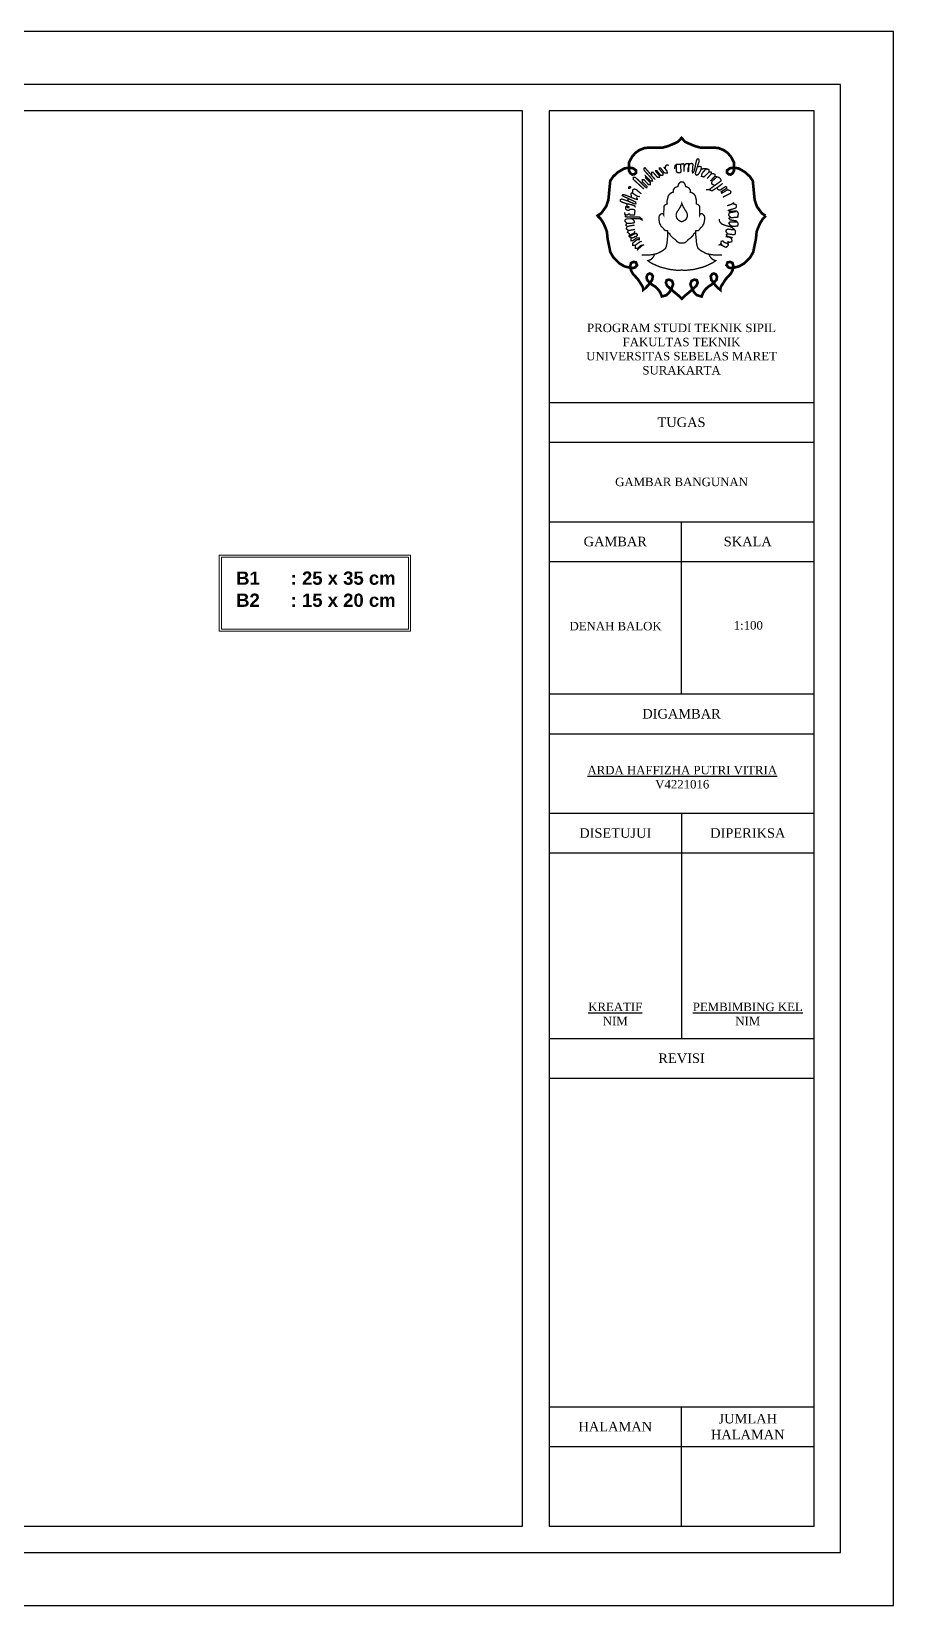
# Model space of a CAD drawing. Header units: millimetres. Extents: x -12161372 to 46643, y -9506984 to 15358.
# Drawn here: x 13518 to 15144, y 925 to 3895 of the extents above; entities that cross this region are included whole.
import ezdxf

# ---------------------------------------------------------------- set-up
doc = ezdxf.new("R2010")
doc.units = ezdxf.units.MM
doc.layers.add('sloof', color=7, linetype='Continuous')
doc.layers.add('teks', color=255, linetype='Continuous', lineweight=5)
doc.styles.get("Standard").update_dxf_attribs({"font": 'arial.ttf'})

msp = doc.modelspace()

# ---------------------------------------------------------------- linework, layer by layer
for p, q in [((14494.219, 3194.722), (14994.219, 3194.722)), ((14494.219, 3119.722), (14994.219, 3119.722)), ((14494.219, 2969.722), (14994.219, 2969.722)), ((14744.219, 2644.722), (14744.219, 2969.722)), ((14494.219, 2894.722), (14994.219, 2894.722)), ((14494.219, 2644.722), (14994.219, 2644.722)), ((14494.219, 2569.722), (14994.219, 2569.722)), ((14494.219, 2419.722), (14994.219, 2419.722)), ((14744.219, 2419.722), (14744.219, 1994.722)), ((14494.219, 2344.722), (14994.219, 2344.722)), ((14494.219, 1994.722), (14994.219, 1994.722)), ((14494.219, 1919.722), (14994.219, 1919.722)), ((14494.219, 1299.722), (14994.219, 1299.722)), ((14744.219, 1074.722), (14744.219, 1299.722)), ((14494.219, 1224.722), (14994.219, 1224.722))]:
    msp.add_line(p, q)
for points in [[(10944.219, 924.722), (15144.219, 924.722), (15144.219, 3894.722), (10944.219, 3894.722)], [(11144.219, 1024.722), (15044.219, 1024.722), (15044.219, 3794.722), (11144.219, 3794.722)], [(11194.219, 1074.722), (14444.219, 1074.722), (14444.219, 3744.722), (11194.219, 3744.722)], [(14494.219, 1074.722), (14994.219, 1074.722), (14994.219, 3744.722), (14494.219, 3744.722)]]:
    msp.add_lwpolyline(points, close=True)
at = {"color": 0, "lineweight": -3}
for points, const_width in [([(14903.614, 3547.167), (14897.318, 3540.706), (14892.672, 3533.228), (14888.543, 3523.945), (14885.977, 3517.026), (14884.629, 3503.307), (14881.92, 3490.473), (14879.608, 3478.614), (14873.833, 3468.517), (14862.743, 3457.294), (14852.887, 3451.55), (14844.659, 3449.481), (14837.374, 3448.268), (14832.658, 3449.5), (14829.111, 3453.8), (14831.087, 3459.005), (14835.553, 3459.995), (14840.41, 3457.973), (14841.826, 3452.716), (14840.6, 3444.159), (14836.958, 3437.487), (14831.899, 3432.028), (14827.447, 3427.176), (14824.209, 3422.122), (14821.376, 3417.674), (14818.745, 3413.63), (14817.329, 3408.778), (14817.329, 3407.363), (14811.865, 3411.811), (14807.413, 3416.663), (14804.985, 3420.302), (14800.533, 3425.963), (14799.319, 3433.039), (14801.949, 3436.881), (14805.187, 3438.094), (14809.032, 3436.274), (14811.056, 3432.231), (14810.449, 3426.367), (14808.02, 3423.739), (14804.985, 3420.504), (14801.545, 3417.472), (14794.462, 3413.024), (14789.605, 3408.374), (14785.356, 3402.511), (14783.672, 3398.455), (14782.377, 3394.573), (14773.311, 3397.161), (14768.778, 3401.69), (14766.188, 3405.572), (14763.922, 3409.777), (14760.968, 3417.843), (14763.084, 3424.186), (14768.43, 3426.411), (14772.996, 3425.521), (14774.667, 3420.513), (14772.217, 3414.838), (14766.648, 3409.608), (14761.079, 3404.824), (14755.956, 3400.595), (14751.055, 3396.478), (14744.707, 3390.246), (14738.358, 3396.478), (14733.457, 3400.595), (14728.334, 3404.824), (14722.765, 3409.608), (14717.196, 3414.838), (14714.746, 3420.513), (14716.417, 3425.521), (14720.983, 3426.411), (14726.329, 3424.186), (14728.446, 3417.843), (14725.492, 3409.777), (14723.225, 3405.572), (14720.635, 3401.69), (14716.102, 3397.161), (14707.036, 3394.573), (14705.741, 3398.455), (14704.057, 3402.511), (14699.808, 3408.374), (14694.951, 3413.024), (14687.868, 3417.472), (14684.428, 3420.504), (14681.393, 3423.739), (14678.965, 3426.367), (14678.357, 3432.231), (14680.381, 3436.274), (14684.226, 3438.094), (14687.464, 3436.881), (14690.094, 3433.039), (14688.88, 3425.963), (14684.428, 3420.302), (14682, 3416.663), (14677.548, 3411.811), (14672.084, 3407.363), (14672.084, 3408.778), (14670.668, 3413.63), (14668.037, 3417.674), (14665.204, 3422.122), (14661.966, 3427.176), (14657.514, 3432.028), (14652.455, 3437.487), (14648.813, 3444.159), (14647.587, 3452.716), (14649.003, 3457.973), (14653.86, 3459.995), (14658.326, 3459.005), (14660.302, 3453.8), (14656.755, 3449.5), (14652.039, 3448.268), (14644.754, 3449.481), (14636.526, 3451.55), (14626.67, 3457.294), (14615.58, 3468.517), (14609.805, 3478.614), (14607.493, 3490.473), (14604.784, 3503.307), (14603.436, 3517.026), (14600.871, 3523.945), (14596.741, 3533.228), (14592.096, 3540.706), (14585.799, 3547.167), (14592.976, 3551.947), (14601.947, 3564.495), (14606.183, 3576.529), (14609.72, 3612.743), (14615.319, 3620.987), (14623.865, 3628.936), (14636.242, 3636.297), (14645.79, 3637.827), (14652.857, 3636.622), (14658.375, 3632.56), (14658.375, 3628.062), (14655.325, 3625.161), (14651.411, 3624.716), (14647.619, 3627.433), (14645.401, 3631.579), (14645.401, 3635.32), (14645.401, 3647.993), (14650.989, 3658.389), (14657.071, 3665.537), (14665.084, 3671.113), (14674.815, 3674.974), (14686.847, 3675.612), (14699.12, 3675.612), (14708.645, 3675.612), (14718.719, 3678.357), (14729.16, 3682.749), (14737.259, 3686.46), (14744.219, 3693.78), (14751.18, 3686.46), (14759.279, 3682.749), (14769.719, 3678.357), (14779.794, 3675.612), (14789.319, 3675.612), (14801.591, 3675.612), (14813.623, 3674.974), (14823.354, 3671.113), (14831.368, 3665.537), (14837.45, 3658.389), (14843.038, 3647.993), (14843.038, 3635.32), (14843.038, 3631.579), (14840.82, 3627.433), (14837.027, 3624.716), (14833.114, 3625.161), (14830.064, 3628.062), (14830.064, 3632.56), (14835.582, 3636.622), (14842.649, 3637.827), (14852.197, 3636.297), (14864.574, 3628.936), (14873.12, 3620.987), (14878.719, 3612.743), (14882.255, 3576.529), (14886.492, 3564.495), (14895.463, 3551.947), (14902.64, 3547.167)], 5), ([(14749.115, 3637.327), (14749.658, 3641.724), (14750.442, 3642.692), (14752.333, 3644.627), (14753.439, 3645.364), (14757.82, 3645.502), (14757.661, 3630.997), (14756.716, 3630.407), (14756.126, 3632.176), (14756.48, 3636.304), (14758.503, 3642.561), (14759.433, 3644.885), (14763.046, 3645.75), (14765.312, 3645.183), (14766.068, 3643.674), (14765.312, 3639.523), (14764.746, 3629.711), (14765.312, 3628.012), (14767.201, 3629.333), (14768.901, 3634.805), (14769.845, 3638.579), (14771.167, 3645.938), (14772.489, 3651.41), (14773.811, 3653.863), (14776.644, 3653.863), (14777.4, 3652.165), (14777.022, 3648.58), (14770.978, 3629.711), (14770.412, 3626.88), (14771.167, 3624.616), (14772.867, 3623.484), (14774.756, 3624.238), (14777.778, 3627.824), (14780.233, 3632.352), (14781.555, 3636.881), (14780.988, 3639.711), (14778.722, 3640.089), (14775.889, 3639.711), (14773.811, 3639.523)], 2.5), ([(14673.108, 3597.56), (14653.359, 3615.548), (14652.941, 3618.615), (14653.289, 3619.452), (14657.128, 3619.522), (14677.365, 3599.791), (14678.691, 3600.139), (14679.04, 3602.649), (14670.247, 3611.225), (14670.107, 3615.338), (14672.899, 3615.338), (14681.971, 3605.717), (14685.39, 3605.508), (14685.111, 3610.04), (14676.597, 3618.336), (14676.248, 3622.101), (14685.809, 3612.619), (14689.438, 3612.48), (14688.501, 3616.318), (14675.46, 3630.776), (14673.442, 3633.483), (14673.632, 3636.909), (14675.26, 3637.59), (14694.575, 3615.248)], 2.5), ([(14687.743, 3621.498), (14687.973, 3629.158), (14690.349, 3629.235), (14699.022, 3619.242), (14702.464, 3619.555), (14702.777, 3621.9), (14695.737, 3630.653), (14695.65, 3632.383), (14697.524, 3632.383), (14704.959, 3623.203), (14707.437, 3623.083), (14709.311, 3623.988), (14709.553, 3626.465), (14702.118, 3635.403), (14702.179, 3637.277), (14704.543, 3637.353), (14711.711, 3628.135), (14714.303, 3627.754), (14717.353, 3627.678), (14716.924, 3631.413), (14710.457, 3639.336)], 2.5), ([(14713.046, 3635.379), (14714.104, 3639.704), (14714.97, 3641.914), (14716.701, 3642.779), (14717.952, 3642.875), (14718.721, 3642.587), (14719.298, 3641.914), (14719.683, 3641.337)], 2.5), ([(14731.304, 3635.259), (14731.873, 3641.71), (14734.532, 3643.987), (14742.698, 3644.177), (14743.078, 3629.757), (14741.369, 3628.049), (14736.621, 3628.049), (14734.722, 3630.516), (14734.722, 3643.992)], 2.5), ([(14742.698, 3644.177), (14747.446, 3645.126), (14747.446, 3645.126), (14749.068, 3644.245), (14749.162, 3630.409)], 2.5), ([(14780.493, 3634.431), (14785.219, 3635.78), (14788.931, 3635.78), (14793.319, 3635.442), (14796.02, 3633.756), (14796.357, 3630.047), (14792.644, 3626), (14786.569, 3620.267), (14781.843, 3621.279), (14782.856, 3627.012), (14785.894, 3630.384), (14788.931, 3633.756), (14791.294, 3634.431)], 2.5), ([(14796.357, 3630.047), (14800.561, 3629.185), (14800.728, 3626.526), (14792.412, 3617.054)], 2.5), ([(14800.728, 3626.526), (14805.052, 3626.36), (14807.214, 3625.197), (14807.214, 3621.541), (14798.399, 3612.402)], 2.5), ([(14652.445, 3589.316), (14651.813, 3592.265), (14651.851, 3593.972), (14652.239, 3595.447), (14653.363, 3596.65), (14655.108, 3597.271), (14657.163, 3597.155), (14658.583, 3596.251), (14659.761, 3595.602), (14661.118, 3594.438), (14662.754, 3592.864), (14664.013, 3591.998), (14665.114, 3591.131), (14666.609, 3589.871), (14667.632, 3589.005), (14668.262, 3588.375)], 2.5), ([(14807.214, 3621.541), (14811.039, 3620.378), (14814.532, 3619.547), (14817.027, 3617.553), (14818.357, 3615.227), (14818.69, 3612.734), (14806.881, 3604.093), (14796.071, 3596.117), (14790.25, 3596.283)], 2.5), ([(14796.071, 3596.117), (14801.892, 3594.123), (14811.538, 3600.105), (14822.016, 3608.081)], 2.5), ([(14811.039, 3620.378), (14801.559, 3612.069), (14801.06, 3607.417), (14803.222, 3606.087), (14806.881, 3604.093)], 2.5), ([(14811.538, 3600.105), (14812.37, 3597.114), (14814.199, 3595.951), (14816.694, 3595.286), (14827.093, 3602.004), (14829.667, 3600.936), (14829.667, 3600.936), (14829.511, 3598.794), (14818.202, 3592.244)], 2.5), ([(14818.202, 3592.244), (14822.013, 3590.639), (14832.463, 3596.903)], 2.5), ([(14827.238, 3593.771), (14830.815, 3595.914), (14833.81, 3595.152), (14835.598, 3594.514), (14836.725, 3593.342), (14837.402, 3591.675), (14836.41, 3589.106), (14823.466, 3582.713), (14822.733, 3581.342)], 2.5), ([(14646.632, 3568.511), (14641.274, 3569.678), (14637.779, 3570.844), (14632.591, 3572.328), (14628.78, 3574.617), (14628.54, 3577.233), (14631.511, 3578.627), (14643.143, 3574.813), (14647.043, 3573.14), (14652.037, 3570.973), (14656.229, 3569.204)], 2.5), ([(14656.275, 3569.25), (14658.07, 3569.803), (14657.934, 3572.9), (14632.401, 3584.725), (14633.353, 3586.632), (14635.64, 3587.013), (14657.553, 3578.431), (14660.792, 3577.859), (14660.411, 3579.957), (14658.696, 3581.483)], 2.5), ([(14636.952, 3553.24), (14637.103, 3550.216), (14638.613, 3549.158), (14639.973, 3548.704), (14641.785, 3548.553), (14643.296, 3549.158), (14644.051, 3550.216), (14644.655, 3550.367), (14646.166, 3550.367), (14646.619, 3549.46), (14647.374, 3548.402), (14655.38, 3548.553), (14655.984, 3552.181), (14656.135, 3554.903), (14656.437, 3556.717), (14655.531, 3558.078), (14653.567, 3558.985), (14651.302, 3559.439), (14648.583, 3559.439), (14646.77, 3558.985), (14645.26, 3557.322), (14643.145, 3557.171), (14640.728, 3557.927), (14639.368, 3559.287), (14638.613, 3560.799), (14638.613, 3562.16), (14638.764, 3563.823), (14640.124, 3564.428), (14642.843, 3564.428), (14644.655, 3564.277), (14645.088, 3562.902)], 2.5), ([(14641.529, 3563.332), (14641.529, 3566.273), (14640.794, 3568.774), (14640.206, 3570.245)], 2.5), ([(14641.529, 3563.332), (14641.9, 3562.656), (14643.088, 3561.981), (14644.312, 3561.981), (14645.088, 3562.902)], 2.5), ([(14642.989, 3573.384), (14643.278, 3575.261), (14643.314, 3577.211), (14643.278, 3579.883)], 2.5), ([(14646.632, 3568.511), (14651.816, 3567.303), (14653.138, 3566.715), (14656.077, 3565.832), (14656.665, 3563.773), (14656.224, 3562.743)], 2.5), ([(14649.738, 3581.514), (14649.646, 3583.783), (14649.183, 3585.959), (14648.905, 3588.552), (14649.738, 3589.849), (14650.987, 3590.219), (14653.902, 3588.413), (14657.002, 3586.283), (14659.222, 3584.848), (14661.267, 3583.504), (14663.488, 3583.319), (14665.616, 3583.365)], 2.5), ([(14822.013, 3590.639), (14819.11, 3589.015)], 2.5), ([(14843.877, 3571.935), (14837.387, 3568.363), (14830.248, 3565.764)], 2.5), ([(14840.632, 3570.149), (14843.989, 3568.85), (14847.187, 3567.889), (14847.827, 3563.728), (14846.228, 3561.488), (14841.431, 3559.887), (14832.733, 3557.163), (14834.966, 3554.998), (14848.151, 3556.172), (14850.225, 3553.806), (14851.504, 3550.605), (14850.545, 3546.924), (14848.946, 3544.364)], 2.5), ([(14637.858, 3549.687), (14638.241, 3545.549), (14642.217, 3544.464), (14664.627, 3544.584), (14669.687, 3540.967), (14669.807, 3538.917), (14665.59, 3541.57), (14647.277, 3541.208), (14641.133, 3541.208), (14639.084, 3540.484), (14637.759, 3538.917), (14637.88, 3536.505), (14641.012, 3532.766), (14653.904, 3533.128), (14655.47, 3534.937), (14654.747, 3537.349), (14651.465, 3541.291)], 2.5), ([(14851.07, 3527.622), (14835.159, 3526.776), (14829.808, 3527.904), (14824.88, 3529.454), (14820.374, 3531.427), (14817.418, 3534.387), (14815.305, 3537.769), (14815.305, 3541.01)], 2.5), ([(14847.187, 3554.926), (14834.236, 3552.526), (14833.117, 3548.125), (14834.396, 3546.444), (14837.542, 3543.296)], 2.5), ([(14852.144, 3544.524), (14833.117, 3542.923)], 2.5), ([(14833.117, 3542.923), (14836.002, 3539.186), (14847.147, 3537.47), (14850.861, 3533.18), (14850.861, 3533.18), (14850.432, 3527.588)], 2.5), ([(14849.004, 3535.325), (14835.018, 3535.091), (14833.469, 3533.118), (14835.722, 3529.736), (14840.129, 3527.04)], 2.5), ([(14641.607, 3526.916), (14639.06, 3529.444), (14641.012, 3532.766)], 2.5), ([(14644.038, 3519.075), (14639.986, 3522.32), (14641.607, 3526.916), (14655.654, 3529.349)], 2.5), ([(14646.469, 3512.857), (14642.147, 3515.831), (14644.038, 3519.075), (14656.464, 3521.238)], 2.5), ([(14646.469, 3512.857), (14644.988, 3508.596), (14646.186, 3507.133), (14649.112, 3505.285), (14651.63, 3505.271), (14654.329, 3506.31), (14655.989, 3507.349), (14657.442, 3507.765), (14659.414, 3508.284), (14660.66, 3510.258), (14660.66, 3512.128), (14658.792, 3513.582), (14656.712, 3513.246), (14654.032, 3512.082), (14651.553, 3510.765), (14649.934, 3509.702), (14648.063, 3508.588), (14646.186, 3507.133)], 2.5), ([(14644.988, 3508.596), (14645.792, 3509.219), (14646.596, 3509.842), (14647.53, 3510.414), (14648.464, 3510.985), (14649.554, 3511.66), (14650.644, 3512.335), (14651.941, 3512.959), (14653.239, 3513.582), (14654.588, 3514.102), (14655.937, 3514.621), (14655.908, 3515.622), (14655.843, 3516.72), (14654.231, 3517.043)], 2.5), ([(14656.82, 3491.111), (14651.98, 3491.111), (14651.98, 3495.238), (14660.405, 3502.055), (14664.886, 3502.055), (14664.886, 3505.285), (14659.329, 3505.285), (14652.876, 3500.261), (14649.112, 3500.261), (14649.112, 3505.285)], 2.5), ([(14668.854, 3473.051), (14680.441, 3472.776), (14688.993, 3473.602), (14698.096, 3475.532), (14708.58, 3481.044), (14714.097, 3485.454), (14715.752, 3490.14), (14716.856, 3495.652), (14717.407, 3501.991), (14718.235, 3509.984), (14718.235, 3515.497), (14718.235, 3518.528)], 2.5), ([(14820.559, 3473.051), (14808.972, 3472.776), (14800.42, 3473.602), (14791.317, 3475.532), (14780.834, 3481.044), (14775.316, 3485.454), (14773.661, 3490.14), (14772.558, 3495.652), (14772.006, 3501.991), (14771.178, 3509.984), (14771.178, 3515.497), (14771.178, 3518.528)], 2.5), ([(14840.791, 3505.636), (14827.314, 3507.654)], 2.5), ([(14844.311, 3520.505), (14839.242, 3520.857), (14832.061, 3521.844), (14828.823, 3520.293), (14827.837, 3517.616), (14830.372, 3513.951), (14831.92, 3512.683)], 2.5), ([(14844.03, 3510.992), (14831.92, 3512.683), (14828.682, 3511.697), (14829.104, 3510.005), (14830.512, 3508.314), (14840.791, 3505.636)], 2.5), ([(14835.652, 3506.975), (14837.976, 3504.403), (14839.066, 3502.063), (14839.456, 3499.567), (14838.911, 3498.007), (14836.885, 3497.461), (14834.625, 3497.071), (14831.956, 3496.69)], 2.5), ([(14835.159, 3526.776), (14840.087, 3524.38), (14843.185, 3521.844), (14845.438, 3519.166), (14846.142, 3516.77), (14845.86, 3514.233), (14845.438, 3512.542), (14844.03, 3510.992)], 2.5), ([(14670.443, 3491.111), (14667.575, 3491.111), (14660.942, 3485.191), (14656.999, 3485.55), (14656.82, 3491.111), (14665.782, 3497.929), (14669.367, 3498.646)], 2.5), ([(14660.763, 3481.244), (14661.48, 3483.397), (14670.443, 3491.111), (14673.848, 3492.546)], 2.5), ([(14693.44, 3474.456), (14691.493, 3469.918), (14689.546, 3467.54), (14686.518, 3464.515), (14682.841, 3463.002), (14680.678, 3462.354), (14686.302, 3458.248), (14692.574, 3455.222), (14698.415, 3452.629), (14704.038, 3450.252), (14710.96, 3448.523), (14716.218, 3447.135), (14721.88, 3445.721), (14727.92, 3445.061), (14734.432, 3444.307), (14740.473, 3444.212), (14744.707, 3444.467), (14748.941, 3444.212), (14754.981, 3444.307), (14761.493, 3445.061), (14767.533, 3445.721), (14773.195, 3447.135), (14778.453, 3448.523), (14785.375, 3450.252), (14790.999, 3452.629), (14796.839, 3455.222), (14803.112, 3458.248), (14808.735, 3462.354), (14806.572, 3463.002), (14802.895, 3464.515), (14799.867, 3467.54), (14797.92, 3469.918), (14795.974, 3474.456)], 2.5), ([(14832.443, 3492.547), (14830.938, 3494.775), (14824.745, 3496.743), (14822.19, 3499.596), (14819.241, 3498.71), (14818.258, 3495.169), (14821.207, 3490.741), (14827.689, 3487.4), (14821.207, 3490.741), (14818.463, 3492.238), (14815.991, 3492.288), (14813.821, 3491.745)], 2.5), ([(14831.664, 3499.177), (14832.443, 3492.547), (14832.053, 3490.754), (14830.105, 3488.882), (14828.936, 3487.712), (14827.689, 3487.4)], 2.5)]:
    msp.add_lwpolyline(points, dxfattribs=dict(at, const_width=const_width))
at = {"color": 0, "lineweight": -3, "const_width": 2.5}
for points in [[(14644.514, 3598.697), (14644.355, 3600.287), (14645.308, 3601.717), (14647.532, 3602.035), (14648.421, 3601.242), (14648.496, 3600.418), (14648.167, 3599.81), (14646.996, 3599.069), (14646.171, 3598.769), (14644.991, 3598.538), (14644.514, 3598.697)], [(14744.707, 3495.468), (14744.221, 3495.449), (14742.093, 3495.662), (14739.965, 3495.874), (14738.689, 3496.299), (14737.412, 3497.362), (14735.923, 3498.212), (14734.434, 3499.913), (14731.668, 3502.707), (14727.838, 3505.258), (14726.136, 3507.171), (14723.37, 3509.722), (14722.306, 3512.698), (14718.44, 3515.6), (14718.335, 3518.533), (14717.045, 3518.806), (14715.547, 3518.806), (14714.152, 3519.064), (14711.983, 3520.096), (14709.753, 3523.539), (14707.626, 3525.452), (14705.498, 3527.578), (14704.647, 3529.916), (14703.37, 3531.404), (14702.519, 3534.38), (14702.307, 3536.293), (14701.668, 3539.269), (14701.458, 3542.499), (14701.458, 3544.625), (14702.309, 3546.538), (14703.16, 3548.026), (14704.224, 3549.301), (14705.5, 3550.364), (14707.415, 3551.214), (14709.756, 3550.577), (14710.819, 3548.451), (14710.819, 3549.514), (14710.607, 3550.577), (14710.819, 3552.49), (14710.607, 3554.19), (14710.819, 3556.103), (14711.032, 3559.93), (14711.032, 3563.331), (14711.245, 3565.031), (14712.096, 3566.094), (14712.947, 3567.37), (14715.075, 3568.432), (14717.202, 3569.495), (14716.99, 3571.621), (14716.99, 3574.384), (14717.202, 3576.935), (14717.841, 3578.211), (14717.841, 3579.486), (14718.479, 3581.187), (14718.692, 3583.312), (14719.755, 3585.225), (14720.819, 3586.926), (14723.16, 3589.052), (14725.713, 3590.752), (14728.904, 3591.603), (14728.691, 3593.303), (14728.691, 3595.641), (14730.181, 3597.98), (14731.883, 3600.105), (14734.223, 3601.168), (14737.627, 3602.231), (14737.84, 3604.144), (14739.117, 3607.545), (14741.883, 3610.521), (14744.707, 3611.085), (14747.53, 3610.521), (14750.296, 3607.545), (14751.573, 3604.144), (14751.786, 3602.231), (14755.19, 3601.168), (14757.53, 3600.105), (14759.232, 3597.98), (14760.722, 3595.641), (14760.722, 3593.303), (14760.509, 3591.603), (14763.7, 3590.752), (14766.254, 3589.052), (14768.594, 3586.926), (14769.658, 3585.225), (14770.722, 3583.312), (14770.934, 3581.187), (14771.573, 3579.486), (14771.573, 3578.211), (14772.211, 3576.935), (14772.424, 3574.384), (14772.424, 3571.621), (14772.211, 3569.495), (14774.339, 3568.432), (14776.466, 3567.37), (14777.317, 3566.094), (14778.168, 3565.031), (14778.381, 3563.331), (14778.381, 3559.93), (14778.594, 3556.103), (14778.807, 3554.19), (14778.594, 3552.49), (14778.807, 3550.577), (14778.594, 3549.514), (14778.594, 3548.451), (14779.658, 3550.577), (14781.998, 3551.214), (14783.913, 3550.364), (14785.189, 3549.301), (14786.253, 3548.026), (14787.104, 3546.538), (14787.955, 3544.625), (14787.955, 3542.499), (14787.745, 3539.269), (14787.106, 3536.293), (14786.894, 3534.38), (14786.043, 3531.404), (14784.766, 3529.916), (14783.915, 3527.578), (14781.787, 3525.452), (14779.66, 3523.539), (14777.431, 3520.096), (14775.261, 3519.064), (14773.866, 3518.806), (14772.368, 3518.806), (14771.078, 3518.533), (14770.973, 3515.6), (14767.107, 3512.698), (14766.043, 3509.722), (14763.277, 3507.171), (14761.575, 3505.258), (14757.745, 3502.707), (14754.98, 3499.913), (14753.49, 3498.212), (14752.001, 3497.362), (14750.724, 3496.299), (14749.448, 3495.874), (14747.32, 3495.662), (14745.193, 3495.449)], [(14744.707, 3536.017), (14743.697, 3536.068), (14742.553, 3536.512), (14743.697, 3536.068), (14742.553, 3536.512), (14741.05, 3537.223), (14741.05, 3537.223), (14739.957, 3537.805), (14738.73, 3538.5), (14737.692, 3539.451), (14736.774, 3540.454), (14735.796, 3541.833), (14734.965, 3543.347), (14734.378, 3545.155), (14734.134, 3547.158), (14734.134, 3548.916), (14734.378, 3550.528), (14734.769, 3551.896), (14735.454, 3553.41), (14736.236, 3554.876), (14736.927, 3555.872), (14737.856, 3557.093), (14738.931, 3558.95), (14739.958, 3560.513), (14740.838, 3561.881), (14741.718, 3563.346), (14742.55, 3565.154), (14743.381, 3566.912), (14744.163, 3568.475), (14744.707, 3570.419), (14745.25, 3568.475), (14746.032, 3566.912), (14746.864, 3565.154), (14747.695, 3563.346), (14748.575, 3561.881), (14749.455, 3560.513), (14750.482, 3558.95), (14751.557, 3557.093), (14752.486, 3555.872), (14753.177, 3554.876), (14753.959, 3553.41), (14754.644, 3551.896), (14755.035, 3550.528), (14755.279, 3548.916), (14755.279, 3547.158), (14755.035, 3545.155), (14754.448, 3543.347), (14753.617, 3541.833), (14752.639, 3540.454), (14751.721, 3539.451), (14750.683, 3538.5), (14749.456, 3537.805), (14748.363, 3537.223), (14748.363, 3537.223), (14746.86, 3536.512), (14745.716, 3536.068), (14746.86, 3536.512), (14745.716, 3536.068)]]:
    msp.add_lwpolyline(points, close=True, dxfattribs=at)
at = {"layer": 'teks', "ltscale": 10}
for points in [[(13872.016, 2906.77), (14233.138, 2906.77), (14233.138, 2763.003), (13872.016, 2763.003)], [(13876.016, 2902.77), (14229.138, 2902.77), (14229.138, 2767.003), (13876.016, 2767.003)]]:
    msp.add_lwpolyline(points, close=True, dxfattribs=at)

# ---------------------------------------------------------------- texts
at = {"attachment_point": 5}
for s, insert, char_height, width in [('{\\fTimes New Roman|b0|i0|c0|p18;PROGRAM STUDI TEKNIK SIPIL\\PFAKULTAS TEKNIK\\PUNIVERSITAS SEBELAS MARET\\PSURAKARTA}', (14744.219, 3295.372), 16, 500), ('{\\fTimes New Roman|b0|i0|c0|p18;TUGAS}', (14744.219, 3157.222), 18, 500), ('{\\fTimes New Roman|b0|i0|c0|p18;GAMBAR BANGUNAN}', (14744.219, 3044.722), 16, 500), ('{\\fTimes New Roman|b0|i0|c0|p18;GAMBAR}', (14619.219, 2932.222), 18, 250), ('{\\fTimes New Roman|b0|i0|c0|p18;SKALA}', (14869.219, 2932.222), 18, 250), ('{\\fTimes New Roman|b0|i0|c0|p18;DENAH BALOK}', (14619.819, 2772.573), 16, 250), ('{\\fTimes New Roman|b0|i0|c0|p18;1:100}', (14870.21, 2774.018), 16, 250), ('{\\fTimes New Roman|b0|i0|c0|p18;DIGAMBAR}', (14744.219, 2607.222), 18, 500), ('{\\fTimes New Roman|b0|i0|c0|p18;\\LARDA HAFFIZHA PUTRI VITRIA\\l\\PV4221016}', (14745.618, 2487.491), 16, 500), ('{\\fTimes New Roman|b0|i0|c0|p18;DISETUJUI}', (14619.219, 2382.222), 18, 250), ('{\\fTimes New Roman|b0|i0|c0|p18;DIPERIKSA}', (14869.219, 2382.222), 18, 250), ('{\\fTimes New Roman|b0|i0|c0|p18;\\LKREATIF\\l\\PNIM}', (14619.219, 2040.937), 16, 250), ('{\\fTimes New Roman|b0|i0|c0|p18;\\LPEMBIMBING KEL\\l\\PNIM}', (14869.219, 2040.937), 16, 250), ('{\\fTimes New Roman|b0|i0|c0|p18;REVISI}', (14744.219, 1957.222), 18, 500), ('{\\fTimes New Roman|b0|i0|c0|p18;JUMLAH\\PHALAMAN}', (14869.219, 1262.222), 18, 250), ('{\\fTimes New Roman|b0|i0|c0|p18;HALAMAN}', (14619.219, 1262.222), 18, 250)]:
    msp.add_mtext(s, dxfattribs=dict(at, insert=insert, char_height=char_height, width=width))
at = {"layer": 'sloof', "ltscale": 10, "insert": (13903.932, 2875.75), "char_height": 25, "attachment_point": 1}
msp.add_mtext_dynamic_manual_height_columns('{\\fArial|b1|i0|c0|p34;B1      : 25 x 35 cm\\PB2      : 15 x 20 cm}', width=300.98988, gutter_width=100, heights=[0], dxfattribs=at)

doc.saveas('drawing.dxf')
